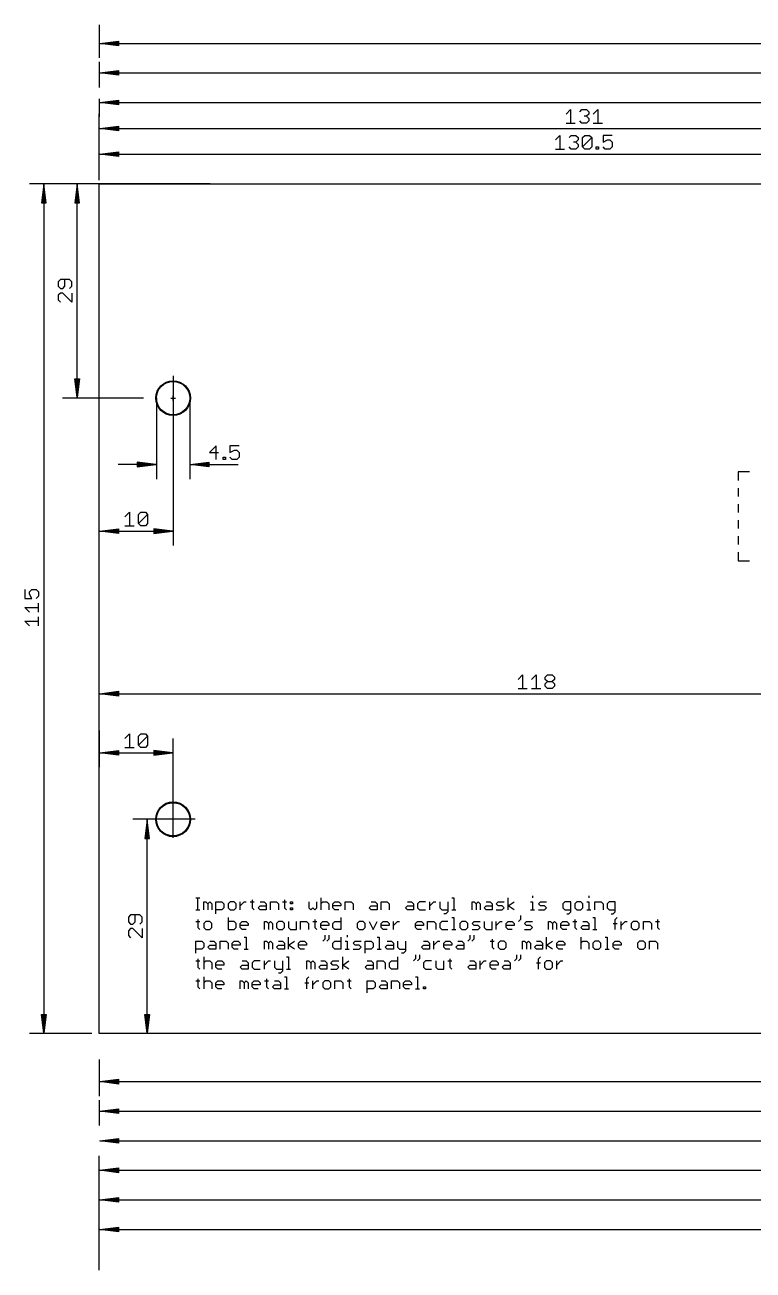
# Model space of a CAD drawing. Extents: x -29 to 390, y -517 to 219.
# Drawn here: x -10.1 to 88.5, y -517 to -348.5 of the extents above; entities that cross this region are included whole.
import ezdxf

# ---------------------------------------------------------------- set-up
doc = ezdxf.new("R2010")
doc.units = 0
for name, color, linetype in [('109', 82, 'CONTINUOUS'), ('20', 4, 'CONTINUOUS'), ('29', 2, 'CONTINUOUS'), ('30', 253, 'CONTINUOUS'), ('47', 2, 'CONTINUOUS')]:
    doc.layers.add(name, color=color, linetype=linetype)

msp = doc.modelspace()

# ---------------------------------------------------------------- linework, layer by layer
at = {"layer": '109'}
for p, q in [((88, -409), (86.5, -409)), ((86.5, -409), (86.5, -410.1667)), ((86.5, -411.1667), (86.5, -412.3333)), ((86.5, -413.3333), (86.5, -414.5)), ((86.5, -415.5), (86.5, -416.6667)), ((86.5, -417.6667), (86.5, -418.8333)), ((86.5, -419.8333), (86.5, -421)), ((86.5, -421), (88, -421))]:
    msp.add_line(p, q, dxfattribs=at)
at = {"layer": '20'}
for p, q in [((0, -485), (0, -370)), ((0, -370), (320, -370)), ((13.0762, -466.6288), (13.6185, -466.6288)), ((13.3474, -468.2558), (13.3474, -466.6288)), ((29.9935, -466.6288), (29.9935, -468.2558)), ((47.7293, -466.6288), (48.0005, -466.6288)), ((48.0005, -466.6288), (48.0005, -468.2558)), ((55.3694, -468.2558), (55.3694, -466.6288)), ((58.642, -466.3576), (58.642, -466.6288)), ((66.2821, -466.3576), (66.2821, -466.6288)), ((13.0762, -468.2558), (13.6185, -468.2558)), ((14.1676, -468.2558), (14.1676, -467.1711)), ((14.1676, -467.1711), (14.4388, -467.1711)), ((14.4388, -467.1711), (14.71, -467.4423)), ((14.71, -467.4423), (14.9811, -467.1711)), ((14.71, -467.4423), (14.71, -468.2558)), ((14.9811, -467.1711), (15.2523, -467.4423)), ((15.2523, -467.4423), (15.2523, -468.2558)), ((15.8048, -468.7981), (15.8048, -467.1711)), ((15.8048, -467.1711), (16.6183, -467.1711)), ((16.6183, -468.2558), (15.8048, -468.2558)), ((16.6183, -467.1711), (16.8895, -467.4423)), ((16.8895, -467.9846), (16.6183, -468.2558)), ((16.8895, -467.4423), (16.8895, -467.9846)), ((17.7131, -467.1711), (17.442, -467.4423)), ((17.442, -467.4423), (17.442, -467.9846)), ((17.442, -467.9846), (17.7131, -468.2558)), ((18.2554, -467.1711), (17.7131, -467.1711)), ((17.7131, -468.2558), (18.2554, -468.2558)), ((18.5266, -467.4423), (18.2554, -467.1711)), ((18.2554, -468.2558), (18.5266, -467.9846)), ((18.5266, -467.9846), (18.5266, -467.4423)), ((19.0791, -468.2558), (19.0791, -467.1711)), ((19.0791, -467.7135), (19.6214, -467.1711)), ((19.6214, -467.1711), (19.8926, -467.1711)), ((20.4434, -467.1711), (20.9857, -467.1711)), ((20.7146, -466.9), (20.7146, -467.9846)), ((20.7146, -467.9846), (20.9857, -468.2558)), ((21.5348, -467.9846), (21.806, -467.7135)), ((21.806, -468.2558), (21.5348, -467.9846)), ((21.806, -467.1711), (22.3483, -467.1711)), ((21.806, -467.7135), (22.6195, -467.7135)), ((22.6195, -468.2558), (21.806, -468.2558)), ((22.3483, -467.1711), (22.6195, -467.4423)), ((22.6195, -467.4423), (22.6195, -468.2558)), ((23.172, -468.2558), (23.172, -467.1711)), ((23.172, -467.1711), (23.9855, -467.1711)), ((23.9855, -467.1711), (24.2567, -467.4423)), ((24.2567, -467.4423), (24.2567, -468.2558)), ((24.8092, -467.1711), (25.3515, -467.1711)), ((25.0803, -466.9), (25.0803, -467.9846)), ((25.0803, -467.9846), (25.3515, -468.2558)), ((25.9006, -467.1711), (26.1718, -467.1711)), ((25.9006, -467.4423), (25.9006, -467.1711)), ((26.1718, -467.4423), (25.9006, -467.4423)), ((25.9006, -467.9846), (26.1718, -467.9846)), ((25.9006, -468.2558), (25.9006, -467.9846)), ((26.1718, -468.2558), (25.9006, -468.2558)), ((26.1718, -467.1711), (26.1718, -467.4423)), ((26.1718, -467.9846), (26.1718, -468.2558)), ((28.3563, -467.1711), (28.3563, -467.9846)), ((28.3563, -467.9846), (28.6275, -468.2558)), ((28.6275, -468.2558), (28.8987, -467.9846)), ((28.8987, -467.9846), (29.1698, -468.2558)), ((29.1698, -468.2558), (29.441, -467.9846)), ((29.441, -467.9846), (29.441, -467.1711)), ((29.9935, -467.4423), (30.2646, -467.1711)), ((30.2646, -467.1711), (30.807, -467.1711)), ((30.807, -467.1711), (31.0781, -467.4423)), ((31.0781, -467.4423), (31.0781, -468.2558)), ((31.6306, -467.4423), (31.9018, -467.1711)), ((31.6306, -467.9846), (31.6306, -467.4423)), ((32.7153, -467.7135), (31.6306, -467.7135)), ((31.9018, -468.2558), (31.6306, -467.9846)), ((31.9018, -467.1711), (32.4441, -467.1711)), ((32.4441, -468.2558), (31.9018, -468.2558)), ((32.4441, -467.1711), (32.7153, -467.4423)), ((32.7153, -467.4423), (32.7153, -467.7135)), ((33.2678, -468.2558), (33.2678, -467.1711)), ((33.2678, -467.1711), (34.0813, -467.1711)), ((34.0813, -467.1711), (34.3525, -467.4423)), ((34.3525, -467.4423), (34.3525, -468.2558)), ((36.5421, -467.9846), (36.8133, -467.7135)), ((36.8133, -468.2558), (36.5421, -467.9846)), ((36.8133, -467.1711), (37.3556, -467.1711)), ((36.8133, -467.7135), (37.6268, -467.7135)), ((37.6268, -468.2558), (36.8133, -468.2558)), ((37.3556, -467.1711), (37.6268, -467.4423)), ((37.6268, -467.4423), (37.6268, -468.2558)), ((38.1793, -468.2558), (38.1793, -467.1711)), ((38.1793, -467.1711), (38.9928, -467.1711)), ((38.9928, -467.1711), (39.2639, -467.4423)), ((39.2639, -467.4423), (39.2639, -468.2558)), ((41.4536, -467.9846), (41.7247, -467.7135)), ((41.7247, -468.2558), (41.4536, -467.9846)), ((41.7247, -467.1711), (42.2671, -467.1711)), ((41.7247, -467.7135), (42.5382, -467.7135)), ((42.5382, -468.2558), (41.7247, -468.2558)), ((42.2671, -467.1711), (42.5382, -467.4423)), ((42.5382, -467.4423), (42.5382, -468.2558)), ((43.3619, -467.1711), (43.0907, -467.4423)), ((43.0907, -467.4423), (43.0907, -467.9846)), ((43.0907, -467.9846), (43.3619, -468.2558)), ((44.1754, -467.1711), (43.3619, -467.1711)), ((43.3619, -468.2558), (44.1754, -468.2558)), ((44.7279, -468.2558), (44.7279, -467.1711)), ((44.7279, -467.7135), (45.2702, -467.1711)), ((45.2702, -467.1711), (45.5414, -467.1711)), ((46.0922, -467.1711), (46.0922, -467.9846)), ((46.0922, -467.9846), (46.3633, -468.2558)), ((46.3633, -468.2558), (47.1768, -468.2558)), ((47.1768, -467.1711), (47.1768, -468.527)), ((47.7293, -468.2558), (48.2717, -468.2558)), ((50.4579, -468.2558), (50.4579, -467.1711)), ((50.4579, -467.1711), (50.7291, -467.1711)), ((50.7291, -467.1711), (51.0003, -467.4423)), ((51.0003, -467.4423), (51.2714, -467.1711)), ((51.0003, -467.4423), (51.0003, -468.2558)), ((51.2714, -467.1711), (51.5426, -467.4423)), ((51.5426, -467.4423), (51.5426, -468.2558)), ((52.0951, -467.9846), (52.3663, -467.7135)), ((52.3663, -468.2558), (52.0951, -467.9846)), ((52.3663, -467.1711), (52.9086, -467.1711)), ((52.3663, -467.7135), (53.1798, -467.7135)), ((53.1798, -468.2558), (52.3663, -468.2558)), ((52.9086, -467.1711), (53.1798, -467.4423)), ((53.1798, -467.4423), (53.1798, -468.2558)), ((53.7322, -467.4423), (54.0034, -467.1711)), ((54.0034, -467.7135), (53.7322, -467.4423)), ((53.7322, -468.2558), (54.5457, -468.2558)), ((54.0034, -467.1711), (54.8169, -467.1711)), ((54.5457, -467.7135), (54.0034, -467.7135)), ((54.8169, -467.9846), (54.5457, -467.7135)), ((54.5457, -468.2558), (54.8169, -467.9846)), ((55.3694, -467.7135), (56.1829, -467.1711)), ((56.1829, -468.2558), (55.3694, -467.7135)), ((58.3709, -467.1711), (58.642, -467.1711)), ((58.3709, -468.2558), (58.9132, -468.2558)), ((58.642, -467.1711), (58.642, -468.2558)), ((59.4623, -467.4423), (59.7335, -467.1711)), ((59.7335, -467.7135), (59.4623, -467.4423)), ((59.4623, -468.2558), (60.2758, -468.2558)), ((59.7335, -467.1711), (60.547, -467.1711)), ((60.2758, -467.7135), (59.7335, -467.7135)), ((60.547, -467.9846), (60.2758, -467.7135)), ((60.2758, -468.2558), (60.547, -467.9846)), ((63.0078, -467.1711), (62.7366, -467.4423)), ((62.7366, -467.4423), (62.7366, -467.9846)), ((62.7366, -467.9846), (63.0078, -468.2558)), ((63.8213, -467.1711), (63.0078, -467.1711)), ((63.0078, -468.2558), (63.8213, -468.2558)), ((63.8213, -468.527), (63.8213, -467.1711)), ((64.6449, -467.1711), (64.3738, -467.4423)), ((64.3738, -467.4423), (64.3738, -467.9846)), ((64.3738, -467.9846), (64.6449, -468.2558)), ((65.1873, -467.1711), (64.6449, -467.1711)), ((64.6449, -468.2558), (65.1873, -468.2558)), ((65.4584, -467.4423), (65.1873, -467.1711)), ((65.1873, -468.2558), (65.4584, -467.9846)), ((65.4584, -467.9846), (65.4584, -467.4423)), ((66.0109, -467.1711), (66.2821, -467.1711)), ((66.0109, -468.2558), (66.5532, -468.2558)), ((66.2821, -467.1711), (66.2821, -468.2558)), ((67.1024, -468.2558), (67.1024, -467.1711)), ((67.1024, -467.1711), (67.9159, -467.1711)), ((67.9159, -467.1711), (68.187, -467.4423)), ((68.187, -467.4423), (68.187, -468.2558)), ((69.0107, -467.1711), (68.7395, -467.4423)), ((68.7395, -467.4423), (68.7395, -467.9846)), ((68.7395, -467.9846), (69.0107, -468.2558)), ((69.8242, -467.1711), (69.0107, -467.1711)), ((69.0107, -468.2558), (69.8242, -468.2558)), ((69.8242, -468.527), (69.8242, -467.1711)), ((13.0762, -469.8381), (13.6185, -469.8381)), ((13.3474, -469.567), (13.3474, -470.6516)), ((14.4388, -469.8381), (14.1676, -470.1093)), ((14.1676, -470.1093), (14.1676, -470.6516)), ((14.9811, -469.8381), (14.4388, -469.8381)), ((15.2523, -470.1093), (14.9811, -469.8381)), ((15.2523, -470.6516), (15.2523, -470.1093)), ((17.442, -469.2958), (17.442, -470.9228)), ((18.2554, -469.8381), (17.442, -469.8381)), ((18.5266, -470.1093), (18.2554, -469.8381)), ((18.5266, -470.6516), (18.5266, -470.1093)), ((19.0791, -470.1093), (19.3503, -469.8381)), ((19.0791, -470.6516), (19.0791, -470.1093)), ((19.3503, -469.8381), (19.8926, -469.8381)), ((19.8926, -469.8381), (20.1638, -470.1093)), ((20.1638, -470.1093), (20.1638, -470.3805)), ((22.3534, -470.9228), (22.3534, -469.8381)), ((22.3534, -469.8381), (22.6246, -469.8381)), ((22.6246, -469.8381), (22.8957, -470.1093)), ((22.8957, -470.1093), (23.1669, -469.8381)), ((22.8957, -470.1093), (22.8957, -470.9228)), ((23.1669, -469.8381), (23.4381, -470.1093)), ((23.4381, -470.1093), (23.4381, -470.9228)), ((24.2617, -469.8381), (23.9906, -470.1093)), ((23.9906, -470.1093), (23.9906, -470.6516)), ((24.8041, -469.8381), (24.2617, -469.8381)), ((25.0752, -470.1093), (24.8041, -469.8381)), ((25.0752, -470.6516), (25.0752, -470.1093)), ((25.6277, -469.8381), (25.6277, -470.6516)), ((26.7124, -470.9228), (26.7124, -469.8381)), ((27.2649, -470.9228), (27.2649, -469.8381)), ((27.2649, -469.8381), (28.0784, -469.8381)), ((28.0784, -469.8381), (28.3495, -470.1093)), ((28.3495, -470.1093), (28.3495, -470.9228)), ((28.902, -469.8381), (29.4444, -469.8381)), ((29.1732, -469.567), (29.1732, -470.6516)), ((29.9935, -470.1093), (30.2646, -469.8381)), ((29.9935, -470.6516), (29.9935, -470.1093)), ((30.2646, -469.8381), (30.807, -469.8381)), ((30.807, -469.8381), (31.0781, -470.1093)), ((31.0781, -470.1093), (31.0781, -470.3805)), ((31.6306, -470.1093), (31.9018, -469.8381)), ((31.6306, -470.6516), (31.6306, -470.1093)), ((31.9018, -469.8381), (32.7153, -469.8381)), ((32.7153, -469.2958), (32.7153, -470.9228)), ((35.1761, -469.8381), (34.9049, -470.1093)), ((34.9049, -470.1093), (34.9049, -470.6516)), ((35.7184, -469.8381), (35.1761, -469.8381)), ((35.9896, -470.1093), (35.7184, -469.8381)), ((35.9896, -470.6516), (35.9896, -470.1093)), ((36.5421, -469.8381), (37.0844, -470.9228)), ((37.0844, -470.9228), (37.6268, -469.8381)), ((38.1793, -470.1093), (38.4504, -469.8381)), ((38.1793, -470.6516), (38.1793, -470.1093)), ((38.4504, -469.8381), (38.9928, -469.8381)), ((38.9928, -469.8381), (39.2639, -470.1093)), ((39.2639, -470.1093), (39.2639, -470.3805)), ((39.8164, -470.9228), (39.8164, -469.8381)), ((39.8164, -470.3805), (40.3587, -469.8381)), ((40.3587, -469.8381), (40.6299, -469.8381)), ((42.8179, -470.1093), (43.089, -469.8381)), ((42.8179, -470.6516), (42.8179, -470.1093)), ((43.089, -469.8381), (43.6314, -469.8381)), ((43.6314, -469.8381), (43.9025, -470.1093)), ((43.9025, -470.1093), (43.9025, -470.3805)), ((44.455, -470.9228), (44.455, -469.8381)), ((44.455, -469.8381), (45.2685, -469.8381)), ((45.2685, -469.8381), (45.5397, -470.1093)), ((45.5397, -470.1093), (45.5397, -470.9228)), ((46.3633, -469.8381), (46.0922, -470.1093)), ((46.0922, -470.1093), (46.0922, -470.6516)), ((47.1768, -469.8381), (46.3633, -469.8381)), ((46.9057, -468.7981), (46.6345, -468.7981)), ((47.1768, -468.527), (46.9057, -468.7981)), ((47.7293, -469.2958), (48.0005, -469.2958)), ((48.0005, -469.2958), (48.0005, -470.9228)), ((49.0919, -469.8381), (48.8208, -470.1093)), ((48.8208, -470.1093), (48.8208, -470.6516)), ((49.6343, -469.8381), (49.0919, -469.8381)), ((49.9054, -470.1093), (49.6343, -469.8381)), ((49.9054, -470.6516), (49.9054, -470.1093)), ((50.4579, -470.1093), (50.7291, -469.8381)), ((50.7291, -470.3805), (50.4579, -470.1093)), ((50.7291, -469.8381), (51.5426, -469.8381)), ((52.0951, -469.8381), (52.0951, -470.6516)), ((53.1798, -470.9228), (53.1798, -469.8381)), ((53.7322, -470.9228), (53.7322, -469.8381)), ((53.7322, -470.3805), (54.2746, -469.8381)), ((54.2746, -469.8381), (54.5457, -469.8381)), ((55.0965, -470.1093), (55.3677, -469.8381)), ((55.0965, -470.6516), (55.0965, -470.1093)), ((55.3677, -469.8381), (55.91, -469.8381)), ((55.91, -469.8381), (56.1812, -470.1093)), ((56.1812, -470.1093), (56.1812, -470.3805)), ((57.0049, -469.567), (56.7337, -469.8381)), ((57.0049, -469.0246), (57.0049, -469.567)), ((57.5523, -470.1093), (57.8234, -469.8381)), ((57.8234, -470.3805), (57.5523, -470.1093)), ((57.8234, -469.8381), (58.6369, -469.8381)), ((60.8266, -470.9228), (60.8266, -469.8381)), ((60.8266, -469.8381), (61.0978, -469.8381)), ((61.0978, -469.8381), (61.3689, -470.1093)), ((61.3689, -470.1093), (61.6401, -469.8381)), ((61.3689, -470.1093), (61.3689, -470.9228)), ((61.6401, -469.8381), (61.9113, -470.1093)), ((61.9113, -470.1093), (61.9113, -470.9228)), ((62.4637, -470.1093), (62.7349, -469.8381)), ((62.4637, -470.6516), (62.4637, -470.1093)), ((62.7349, -469.8381), (63.2772, -469.8381)), ((63.2772, -469.8381), (63.5484, -470.1093)), ((63.2789, -468.7981), (63.5501, -468.7981)), ((63.5484, -470.1093), (63.5484, -470.3805)), ((63.5501, -468.7981), (63.8213, -468.527)), ((64.1009, -469.8381), (64.6432, -469.8381)), ((64.3721, -469.567), (64.3721, -470.6516)), ((65.4635, -469.8381), (66.0058, -469.8381)), ((66.0058, -469.8381), (66.277, -470.1093)), ((66.277, -470.1093), (66.277, -470.9228)), ((66.8295, -469.2958), (67.1007, -469.2958)), ((67.1007, -469.2958), (67.1007, -470.9228)), ((69.2818, -468.7981), (69.553, -468.7981)), ((69.553, -468.7981), (69.8242, -468.527)), ((69.5581, -470.1093), (70.1004, -470.1093)), ((69.8293, -469.567), (70.1004, -469.2958)), ((69.8293, -470.9228), (69.8293, -469.567)), ((70.6495, -470.9228), (70.6495, -469.8381)), ((70.6495, -470.3805), (71.1919, -469.8381)), ((71.1919, -469.8381), (71.463, -469.8381)), ((72.285, -469.8381), (72.0138, -470.1093)), ((72.0138, -470.1093), (72.0138, -470.6516)), ((72.8273, -469.8381), (72.285, -469.8381)), ((73.0985, -470.1093), (72.8273, -469.8381)), ((73.0985, -470.6516), (73.0985, -470.1093)), ((73.651, -470.9228), (73.651, -469.8381)), ((73.651, -469.8381), (74.4645, -469.8381)), ((74.4645, -469.8381), (74.7356, -470.1093)), ((74.7356, -470.1093), (74.7356, -470.9228)), ((75.2881, -469.8381), (75.8305, -469.8381)), ((75.5593, -469.567), (75.5593, -470.6516)), ((13.3474, -470.6516), (13.6185, -470.9228)), ((14.1676, -470.6516), (14.4388, -470.9228)), ((14.4388, -470.9228), (14.9811, -470.9228)), ((14.9811, -470.9228), (15.2523, -470.6516)), ((17.442, -470.9228), (18.2554, -470.9228)), ((18.2554, -470.9228), (18.5266, -470.6516)), ((20.1638, -470.3805), (19.0791, -470.3805)), ((19.3503, -470.9228), (19.0791, -470.6516)), ((19.8926, -470.9228), (19.3503, -470.9228)), ((23.9906, -470.6516), (24.2617, -470.9228)), ((24.2617, -470.9228), (24.8041, -470.9228)), ((24.8041, -470.9228), (25.0752, -470.6516)), ((25.6277, -470.6516), (25.8989, -470.9228)), ((25.8989, -470.9228), (26.7124, -470.9228)), ((29.1732, -470.6516), (29.4444, -470.9228)), ((31.0781, -470.3805), (29.9935, -470.3805)), ((30.2646, -470.9228), (29.9935, -470.6516)), ((30.807, -470.9228), (30.2646, -470.9228)), ((30.5375, -471.6916), (30.5375, -472.234)), ((31.0798, -471.6916), (31.0798, -472.234)), ((31.9018, -470.9228), (31.6306, -470.6516)), ((32.7153, -470.9228), (31.9018, -470.9228)), ((33.539, -471.6916), (33.539, -471.9628)), ((34.9049, -470.6516), (35.1761, -470.9228)), ((35.1761, -470.9228), (35.7184, -470.9228)), ((35.7184, -470.9228), (35.9896, -470.6516)), ((39.2639, -470.3805), (38.1793, -470.3805)), ((38.4504, -470.9228), (38.1793, -470.6516)), ((38.9928, -470.9228), (38.4504, -470.9228)), ((43.9025, -470.3805), (42.8179, -470.3805)), ((43.089, -470.9228), (42.8179, -470.6516)), ((43.6314, -470.9228), (43.089, -470.9228)), ((46.0922, -470.6516), (46.3633, -470.9228)), ((46.3633, -470.9228), (47.1768, -470.9228)), ((47.7293, -470.9228), (48.2717, -470.9228)), ((48.8208, -470.6516), (49.0919, -470.9228)), ((49.0919, -470.9228), (49.6343, -470.9228)), ((49.6343, -470.9228), (49.9054, -470.6516)), ((50.1834, -471.6916), (50.1834, -472.234)), ((50.4579, -470.9228), (51.2714, -470.9228)), ((50.7257, -471.6916), (50.7257, -472.234)), ((51.2714, -470.3805), (50.7291, -470.3805)), ((51.5426, -470.6516), (51.2714, -470.3805)), ((51.2714, -470.9228), (51.5426, -470.6516)), ((52.0951, -470.6516), (52.3663, -470.9228)), ((52.3663, -470.9228), (53.1798, -470.9228)), ((56.1812, -470.3805), (55.0965, -470.3805)), ((55.3677, -470.9228), (55.0965, -470.6516)), ((55.91, -470.9228), (55.3677, -470.9228)), ((57.5523, -470.9228), (58.3658, -470.9228)), ((58.3658, -470.3805), (57.8234, -470.3805)), ((58.6369, -470.6516), (58.3658, -470.3805)), ((58.3658, -470.9228), (58.6369, -470.6516)), ((63.5484, -470.3805), (62.4637, -470.3805)), ((62.7349, -470.9228), (62.4637, -470.6516)), ((63.2772, -470.9228), (62.7349, -470.9228)), ((64.3721, -470.6516), (64.6432, -470.9228)), ((65.1923, -470.6516), (65.4635, -470.3805)), ((65.4635, -470.9228), (65.1923, -470.6516)), ((65.4635, -470.3805), (66.277, -470.3805)), ((66.277, -470.9228), (65.4635, -470.9228)), ((66.8295, -470.9228), (67.3718, -470.9228)), ((72.0138, -470.6516), (72.285, -470.9228)), ((72.285, -470.9228), (72.8273, -470.9228)), ((72.8273, -470.9228), (73.0985, -470.6516)), ((75.5593, -470.6516), (75.8305, -470.9228)), ((13.0762, -474.1321), (13.0762, -472.5051)), ((13.0762, -472.5051), (13.8897, -472.5051)), ((13.8897, -472.5051), (14.1609, -472.7763)), ((14.1609, -473.3186), (13.8897, -473.5898)), ((14.1609, -472.7763), (14.1609, -473.3186)), ((14.7134, -473.3186), (14.9845, -473.0475)), ((14.9845, -473.5898), (14.7134, -473.3186)), ((14.9845, -472.5051), (15.5269, -472.5051)), ((14.9845, -473.0475), (15.798, -473.0475)), ((15.5269, -472.5051), (15.798, -472.7763)), ((15.798, -472.7763), (15.798, -473.5898)), ((16.3505, -473.5898), (16.3505, -472.5051)), ((16.3505, -472.5051), (17.164, -472.5051)), ((17.164, -472.5051), (17.4352, -472.7763)), ((17.4352, -472.7763), (17.4352, -473.5898)), ((17.9877, -472.7763), (18.2588, -472.5051)), ((17.9877, -473.3186), (17.9877, -472.7763)), ((19.0723, -473.0475), (17.9877, -473.0475)), ((18.2588, -473.5898), (17.9877, -473.3186)), ((18.2588, -472.5051), (18.8012, -472.5051)), ((18.8012, -472.5051), (19.0723, -472.7763)), ((19.0723, -472.7763), (19.0723, -473.0475)), ((19.6248, -471.9628), (19.896, -471.9628)), ((19.896, -471.9628), (19.896, -473.5898)), ((22.3534, -473.5898), (22.3534, -472.5051)), ((22.3534, -472.5051), (22.6246, -472.5051)), ((22.6246, -472.5051), (22.8957, -472.7763)), ((22.8957, -472.7763), (23.1669, -472.5051)), ((22.8957, -472.7763), (22.8957, -473.5898)), ((23.1669, -472.5051), (23.4381, -472.7763)), ((23.4381, -472.7763), (23.4381, -473.5898)), ((23.9906, -473.3186), (24.2617, -473.0475)), ((24.2617, -473.5898), (23.9906, -473.3186)), ((24.2617, -472.5051), (24.8041, -472.5051)), ((24.2617, -473.0475), (25.0752, -473.0475)), ((24.8041, -472.5051), (25.0752, -472.7763)), ((25.0752, -472.7763), (25.0752, -473.5898)), ((25.6277, -473.5898), (25.6277, -471.9628)), ((25.6277, -473.0475), (26.4412, -472.5051)), ((26.4412, -473.5898), (25.6277, -473.0475)), ((26.992, -472.7763), (27.2632, -472.5051)), ((26.992, -473.3186), (26.992, -472.7763)), ((28.0767, -473.0475), (26.992, -473.0475)), ((27.2632, -473.5898), (26.992, -473.3186)), ((27.2632, -472.5051), (27.8055, -472.5051)), ((27.8055, -472.5051), (28.0767, -472.7763)), ((28.0767, -472.7763), (28.0767, -473.0475)), ((30.5375, -472.234), (30.2663, -472.5051)), ((31.0798, -472.234), (30.8087, -472.5051)), ((31.6306, -472.7763), (31.9018, -472.5051)), ((31.6306, -473.3186), (31.6306, -472.7763)), ((31.9018, -473.5898), (31.6306, -473.3186)), ((31.9018, -472.5051), (32.7153, -472.5051)), ((32.7153, -471.9628), (32.7153, -473.5898)), ((33.2678, -472.5051), (33.539, -472.5051)), ((33.539, -472.5051), (33.539, -473.5898)), ((34.3592, -472.7763), (34.6304, -472.5051)), ((34.6304, -473.0475), (34.3592, -472.7763)), ((34.6304, -472.5051), (35.4439, -472.5051)), ((35.1727, -473.0475), (34.6304, -473.0475)), ((35.4439, -473.3186), (35.1727, -473.0475)), ((35.1727, -473.5898), (35.4439, -473.3186)), ((35.9964, -474.1321), (35.9964, -472.5051)), ((35.9964, -472.5051), (36.8099, -472.5051)), ((36.8099, -472.5051), (37.081, -472.7763)), ((37.081, -473.3186), (36.8099, -473.5898)), ((37.081, -472.7763), (37.081, -473.3186)), ((37.6335, -471.9628), (37.9047, -471.9628)), ((37.9047, -471.9628), (37.9047, -473.5898)), ((38.725, -473.3186), (38.9961, -473.0475)), ((38.9961, -473.5898), (38.725, -473.3186)), ((38.9961, -472.5051), (39.5385, -472.5051)), ((38.9961, -473.0475), (39.8096, -473.0475)), ((39.5385, -472.5051), (39.8096, -472.7763)), ((39.8096, -472.7763), (39.8096, -473.5898)), ((40.3621, -472.5051), (40.3621, -473.3186)), ((40.3621, -473.3186), (40.6333, -473.5898)), ((41.4468, -472.5051), (41.4468, -473.861)), ((43.6365, -473.3186), (43.9076, -473.0475)), ((43.9076, -473.5898), (43.6365, -473.3186)), ((43.9076, -472.5051), (44.4499, -472.5051)), ((43.9076, -473.0475), (44.7211, -473.0475)), ((44.4499, -472.5051), (44.7211, -472.7763)), ((44.7211, -472.7763), (44.7211, -473.5898)), ((45.2736, -473.5898), (45.2736, -472.5051)), ((45.2736, -473.0475), (45.8159, -472.5051)), ((45.8159, -472.5051), (46.0871, -472.5051)), ((46.6379, -472.7763), (46.9091, -472.5051)), ((46.6379, -473.3186), (46.6379, -472.7763)), ((47.7226, -473.0475), (46.6379, -473.0475)), ((46.9091, -473.5898), (46.6379, -473.3186)), ((46.9091, -472.5051), (47.4514, -472.5051)), ((47.4514, -472.5051), (47.7226, -472.7763)), ((47.7226, -472.7763), (47.7226, -473.0475)), ((48.2751, -473.3186), (48.5462, -473.0475)), ((48.5462, -473.5898), (48.2751, -473.3186)), ((48.5462, -472.5051), (49.0886, -472.5051)), ((48.5462, -473.0475), (49.3597, -473.0475)), ((49.0886, -472.5051), (49.3597, -472.7763)), ((49.3597, -472.7763), (49.3597, -473.5898)), ((50.1834, -472.234), (49.9122, -472.5051)), ((50.7257, -472.234), (50.4545, -472.5051)), ((52.9137, -472.5051), (53.456, -472.5051)), ((53.1848, -472.234), (53.1848, -473.3186)), ((53.1848, -473.3186), (53.456, -473.5898)), ((54.2763, -472.5051), (54.0051, -472.7763)), ((54.0051, -472.7763), (54.0051, -473.3186)), ((54.0051, -473.3186), (54.2763, -473.5898)), ((54.8186, -472.5051), (54.2763, -472.5051)), ((55.0898, -472.7763), (54.8186, -472.5051)), ((54.8186, -473.5898), (55.0898, -473.3186)), ((55.0898, -473.3186), (55.0898, -472.7763)), ((57.2794, -473.5898), (57.2794, -472.5051)), ((57.2794, -472.5051), (57.5506, -472.5051)), ((57.5506, -472.5051), (57.8217, -472.7763)), ((57.8217, -472.7763), (58.0929, -472.5051)), ((57.8217, -472.7763), (57.8217, -473.5898)), ((58.0929, -472.5051), (58.3641, -472.7763)), ((58.3641, -472.7763), (58.3641, -473.5898)), ((58.9166, -473.3186), (59.1877, -473.0475)), ((59.1877, -473.5898), (58.9166, -473.3186)), ((59.1877, -472.5051), (59.7301, -472.5051)), ((59.1877, -473.0475), (60.0012, -473.0475)), ((59.7301, -472.5051), (60.0012, -472.7763)), ((60.0012, -472.7763), (60.0012, -473.5898)), ((60.5537, -473.5898), (60.5537, -471.9628)), ((60.5537, -473.0475), (61.3672, -472.5051)), ((61.3672, -473.5898), (60.5537, -473.0475)), ((61.918, -472.7763), (62.1892, -472.5051)), ((61.918, -473.3186), (61.918, -472.7763)), ((63.0027, -473.0475), (61.918, -473.0475)), ((62.1892, -473.5898), (61.918, -473.3186)), ((62.1892, -472.5051), (62.7315, -472.5051)), ((62.7315, -472.5051), (63.0027, -472.7763)), ((63.0027, -472.7763), (63.0027, -473.0475)), ((65.1923, -471.9628), (65.1923, -473.5898)), ((65.1923, -472.7763), (65.4635, -472.5051)), ((65.4635, -472.5051), (66.0058, -472.5051)), ((66.0058, -472.5051), (66.277, -472.7763)), ((66.277, -472.7763), (66.277, -473.5898)), ((67.1007, -472.5051), (66.8295, -472.7763)), ((66.8295, -472.7763), (66.8295, -473.3186)), ((66.8295, -473.3186), (67.1007, -473.5898)), ((67.643, -472.5051), (67.1007, -472.5051)), ((67.9142, -472.7763), (67.643, -472.5051)), ((67.643, -473.5898), (67.9142, -473.3186)), ((67.9142, -473.3186), (67.9142, -472.7763)), ((68.4667, -471.9628), (68.7378, -471.9628)), ((68.7378, -471.9628), (68.7378, -473.5898)), ((69.5581, -472.7763), (69.8293, -472.5051)), ((69.5581, -473.3186), (69.5581, -472.7763)), ((70.6428, -473.0475), (69.5581, -473.0475)), ((69.8293, -473.5898), (69.5581, -473.3186)), ((69.8293, -472.5051), (70.3716, -472.5051)), ((70.3716, -472.5051), (70.6428, -472.7763)), ((70.6428, -472.7763), (70.6428, -473.0475)), ((73.1036, -472.5051), (72.8324, -472.7763)), ((72.8324, -472.7763), (72.8324, -473.3186)), ((72.8324, -473.3186), (73.1036, -473.5898)), ((73.6459, -472.5051), (73.1036, -472.5051)), ((73.9171, -472.7763), (73.6459, -472.5051)), ((73.6459, -473.5898), (73.9171, -473.3186)), ((73.9171, -473.3186), (73.9171, -472.7763)), ((74.4696, -473.5898), (74.4696, -472.5051)), ((74.4696, -472.5051), (75.2831, -472.5051)), ((75.2831, -472.5051), (75.5542, -472.7763)), ((75.5542, -472.7763), (75.5542, -473.5898)), ((13.8897, -473.5898), (13.0762, -473.5898)), ((13.3474, -474.901), (13.3474, -475.9856)), ((14.1676, -474.6298), (14.1676, -476.2568)), ((15.798, -473.5898), (14.9845, -473.5898)), ((18.8012, -473.5898), (18.2588, -473.5898)), ((19.6248, -473.5898), (20.1672, -473.5898)), ((25.0752, -473.5898), (24.2617, -473.5898)), ((25.3549, -474.6298), (25.626, -474.6298)), ((25.626, -474.6298), (25.626, -476.2568)), ((27.8055, -473.5898), (27.2632, -473.5898)), ((32.7153, -473.5898), (31.9018, -473.5898)), ((32.9949, -476.2568), (32.9949, -474.6298)), ((33.2678, -473.5898), (33.8101, -473.5898)), ((34.3592, -473.5898), (35.1727, -473.5898)), ((36.8099, -473.5898), (35.9964, -473.5898)), ((37.6335, -473.5898), (38.1759, -473.5898)), ((39.8096, -473.5898), (38.9961, -473.5898)), ((40.3554, -474.6298), (40.3554, -476.2568)), ((40.6333, -473.5898), (41.4468, -473.5898)), ((41.1756, -474.1321), (40.9045, -474.1321)), ((41.4468, -473.861), (41.1756, -474.1321)), ((42.8162, -474.901), (42.545, -475.1721)), ((42.8162, -474.3586), (42.8162, -474.901)), ((43.3585, -474.901), (43.0873, -475.1721)), ((43.3585, -474.3586), (43.3585, -474.901)), ((44.7211, -473.5898), (43.9076, -473.5898)), ((47.4514, -473.5898), (46.9091, -473.5898)), ((47.4548, -474.901), (47.4548, -475.9856)), ((49.3597, -473.5898), (48.5462, -473.5898)), ((54.2763, -473.5898), (54.8186, -473.5898)), ((56.4591, -474.901), (56.188, -475.1721)), ((56.4591, -474.3586), (56.4591, -474.901)), ((57.0015, -474.901), (56.7303, -475.1721)), ((57.0015, -474.3586), (57.0015, -474.901)), ((60.0012, -473.5898), (59.1877, -473.5898)), ((59.4606, -474.901), (59.7318, -474.6298)), ((59.4606, -476.2568), (59.4606, -474.901)), ((62.7315, -473.5898), (62.1892, -473.5898)), ((67.1007, -473.5898), (67.643, -473.5898)), ((68.4667, -473.5898), (69.009, -473.5898)), ((70.3716, -473.5898), (69.8293, -473.5898)), ((73.1036, -473.5898), (73.6459, -473.5898)), ((13.0762, -475.1721), (13.6185, -475.1721)), ((13.3474, -475.9856), (13.6185, -476.2568)), ((14.1676, -475.4433), (14.4388, -475.1721)), ((14.4388, -475.1721), (14.9811, -475.1721)), ((14.9811, -475.1721), (15.2523, -475.4433)), ((15.2523, -475.4433), (15.2523, -476.2568)), ((15.8048, -475.4433), (16.076, -475.1721)), ((15.8048, -475.9856), (15.8048, -475.4433)), ((16.8895, -475.7145), (15.8048, -475.7145)), ((16.076, -476.2568), (15.8048, -475.9856)), ((16.076, -475.1721), (16.6183, -475.1721)), ((16.6183, -476.2568), (16.076, -476.2568)), ((16.6183, -475.1721), (16.8895, -475.4433)), ((16.8895, -475.4433), (16.8895, -475.7145)), ((19.0791, -475.9856), (19.3503, -475.7145)), ((19.3503, -476.2568), (19.0791, -475.9856)), ((19.3503, -475.1721), (19.8926, -475.1721)), ((19.3503, -475.7145), (20.1638, -475.7145)), ((20.1638, -476.2568), (19.3503, -476.2568)), ((19.8926, -475.1721), (20.1638, -475.4433)), ((20.1638, -475.4433), (20.1638, -476.2568)), ((20.9874, -475.1721), (20.7163, -475.4433)), ((20.7163, -475.4433), (20.7163, -475.9856)), ((20.7163, -475.9856), (20.9874, -476.2568)), ((21.8009, -475.1721), (20.9874, -475.1721)), ((20.9874, -476.2568), (21.8009, -476.2568)), ((22.3534, -476.2568), (22.3534, -475.1721)), ((22.3534, -475.7145), (22.8957, -475.1721)), ((22.8957, -475.1721), (23.1669, -475.1721)), ((23.7177, -475.1721), (23.7177, -475.9856)), ((23.7177, -475.9856), (23.9889, -476.2568)), ((23.9889, -476.2568), (24.8024, -476.2568)), ((24.5312, -476.7991), (24.26, -476.7991)), ((24.8024, -476.528), (24.5312, -476.7991)), ((24.8024, -475.1721), (24.8024, -476.528)), ((25.3549, -476.2568), (25.8972, -476.2568)), ((28.0835, -476.2568), (28.0835, -475.1721)), ((28.0835, -475.1721), (28.3546, -475.1721)), ((28.3546, -475.1721), (28.6258, -475.4433)), ((28.6258, -475.4433), (28.897, -475.1721)), ((28.6258, -475.4433), (28.6258, -476.2568)), ((28.897, -475.1721), (29.1681, -475.4433)), ((29.1681, -475.4433), (29.1681, -476.2568)), ((29.7206, -475.9856), (29.9918, -475.7145)), ((29.9918, -476.2568), (29.7206, -475.9856)), ((29.9918, -475.1721), (30.5341, -475.1721)), ((29.9918, -475.7145), (30.8053, -475.7145)), ((30.8053, -476.2568), (29.9918, -476.2568)), ((30.5341, -475.1721), (30.8053, -475.4433)), ((30.8053, -475.4433), (30.8053, -476.2568)), ((31.3578, -475.4433), (31.6289, -475.1721)), ((31.6289, -475.7145), (31.3578, -475.4433)), ((31.3578, -476.2568), (32.1713, -476.2568)), ((31.6289, -475.1721), (32.4424, -475.1721)), ((32.1713, -475.7145), (31.6289, -475.7145)), ((32.4424, -475.9856), (32.1713, -475.7145)), ((32.1713, -476.2568), (32.4424, -475.9856)), ((32.9949, -475.7145), (33.8084, -475.1721)), ((33.8084, -476.2568), (32.9949, -475.7145)), ((35.9964, -475.9856), (36.2675, -475.7145)), ((36.2675, -476.2568), (35.9964, -475.9856)), ((36.2675, -475.1721), (36.8099, -475.1721)), ((36.2675, -475.7145), (37.081, -475.7145)), ((37.081, -476.2568), (36.2675, -476.2568)), ((36.8099, -475.1721), (37.081, -475.4433)), ((37.081, -475.4433), (37.081, -476.2568)), ((37.6335, -476.2568), (37.6335, -475.1721)), ((37.6335, -475.1721), (38.447, -475.1721)), ((38.447, -475.1721), (38.7182, -475.4433)), ((38.7182, -475.4433), (38.7182, -476.2568)), ((39.2707, -475.4433), (39.5419, -475.1721)), ((39.2707, -475.9856), (39.2707, -475.4433)), ((39.5419, -476.2568), (39.2707, -475.9856)), ((39.5419, -475.1721), (40.3554, -475.1721)), ((40.3554, -476.2568), (39.5419, -476.2568)), ((44.1805, -475.1721), (43.9093, -475.4433)), ((43.9093, -475.4433), (43.9093, -475.9856)), ((43.9093, -475.9856), (44.1805, -476.2568)), ((44.994, -475.1721), (44.1805, -475.1721)), ((44.1805, -476.2568), (44.994, -476.2568)), ((45.5465, -475.1721), (45.5465, -475.9856)), ((45.5465, -475.9856), (45.8176, -476.2568)), ((45.8176, -476.2568), (46.6311, -476.2568)), ((46.6311, -476.2568), (46.6311, -475.1721)), ((47.1836, -475.1721), (47.726, -475.1721)), ((47.4548, -475.9856), (47.726, -476.2568)), ((49.9122, -475.9856), (50.1834, -475.7145)), ((50.1834, -476.2568), (49.9122, -475.9856)), ((50.1834, -475.1721), (50.7257, -475.1721)), ((50.1834, -475.7145), (50.9969, -475.7145)), ((50.9969, -476.2568), (50.1834, -476.2568)), ((50.7257, -475.1721), (50.9969, -475.4433)), ((50.9969, -475.4433), (50.9969, -476.2568)), ((51.5494, -476.2568), (51.5494, -475.1721)), ((51.5494, -475.7145), (52.0917, -475.1721)), ((52.0917, -475.1721), (52.3629, -475.1721)), ((52.9137, -475.4433), (53.1848, -475.1721)), ((52.9137, -475.9856), (52.9137, -475.4433)), ((53.9983, -475.7145), (52.9137, -475.7145)), ((53.1848, -476.2568), (52.9137, -475.9856)), ((53.1848, -475.1721), (53.7272, -475.1721)), ((53.7272, -476.2568), (53.1848, -476.2568)), ((53.7272, -475.1721), (53.9983, -475.4433)), ((53.9983, -475.4433), (53.9983, -475.7145)), ((54.5508, -475.9856), (54.822, -475.7145)), ((54.822, -476.2568), (54.5508, -475.9856)), ((54.822, -475.1721), (55.3643, -475.1721)), ((54.822, -475.7145), (55.6355, -475.7145)), ((55.6355, -476.2568), (54.822, -476.2568)), ((55.3643, -475.1721), (55.6355, -475.4433)), ((55.6355, -475.4433), (55.6355, -476.2568)), ((59.1894, -475.4433), (59.7318, -475.4433)), ((60.552, -475.1721), (60.2809, -475.4433)), ((60.2809, -475.4433), (60.2809, -475.9856)), ((60.2809, -475.9856), (60.552, -476.2568)), ((61.0944, -475.1721), (60.552, -475.1721)), ((60.552, -476.2568), (61.0944, -476.2568)), ((61.3655, -475.4433), (61.0944, -475.1721)), ((61.0944, -476.2568), (61.3655, -475.9856)), ((61.3655, -475.9856), (61.3655, -475.4433)), ((61.918, -476.2568), (61.918, -475.1721)), ((61.918, -475.7145), (62.4604, -475.1721)), ((62.4604, -475.1721), (62.7315, -475.1721)), ((13.0762, -477.8391), (13.6185, -477.8391)), ((13.3474, -477.568), (13.3474, -478.6526)), ((14.1676, -477.2968), (14.1676, -478.9238)), ((14.1676, -478.1103), (14.4388, -477.8391)), ((14.4388, -477.8391), (14.9811, -477.8391)), ((14.9811, -477.8391), (15.2523, -478.1103)), ((15.2523, -478.1103), (15.2523, -478.9238)), ((15.8048, -478.1103), (16.076, -477.8391)), ((15.8048, -478.6526), (15.8048, -478.1103)), ((16.8895, -478.3815), (15.8048, -478.3815)), ((16.076, -477.8391), (16.6183, -477.8391)), ((16.6183, -477.8391), (16.8895, -478.1103)), ((16.8895, -478.1103), (16.8895, -478.3815)), ((19.0791, -478.9238), (19.0791, -477.8391)), ((19.0791, -477.8391), (19.3503, -477.8391)), ((19.3503, -477.8391), (19.6214, -478.1103)), ((19.6214, -478.1103), (19.8926, -477.8391)), ((19.6214, -478.1103), (19.6214, -478.9238)), ((19.8926, -477.8391), (20.1638, -478.1103)), ((20.1638, -478.1103), (20.1638, -478.9238)), ((20.7163, -478.1103), (20.9874, -477.8391)), ((20.7163, -478.6526), (20.7163, -478.1103)), ((21.8009, -478.3815), (20.7163, -478.3815)), ((20.9874, -477.8391), (21.5298, -477.8391)), ((21.5298, -477.8391), (21.8009, -478.1103)), ((21.8009, -478.1103), (21.8009, -478.3815)), ((22.3534, -477.8391), (22.8957, -477.8391)), ((22.6246, -477.568), (22.6246, -478.6526)), ((23.4449, -478.6526), (23.716, -478.3815)), ((23.716, -477.8391), (24.2584, -477.8391)), ((23.716, -478.3815), (24.5295, -478.3815)), ((24.2584, -477.8391), (24.5295, -478.1103)), ((24.5295, -478.1103), (24.5295, -478.9238)), ((25.082, -477.2968), (25.3532, -477.2968)), ((25.3532, -477.2968), (25.3532, -478.9238)), ((27.8106, -478.1103), (28.3529, -478.1103)), ((28.0818, -477.568), (28.3529, -477.2968)), ((28.0818, -478.9238), (28.0818, -477.568)), ((28.902, -478.9238), (28.902, -477.8391)), ((28.902, -478.3815), (29.4444, -477.8391)), ((29.4444, -477.8391), (29.7155, -477.8391)), ((30.5375, -477.8391), (30.2663, -478.1103)), ((30.2663, -478.1103), (30.2663, -478.6526)), ((31.0798, -477.8391), (30.5375, -477.8391)), ((31.351, -478.1103), (31.0798, -477.8391)), ((31.351, -478.6526), (31.351, -478.1103)), ((31.9035, -478.9238), (31.9035, -477.8391)), ((31.9035, -477.8391), (32.717, -477.8391)), ((32.717, -477.8391), (32.9882, -478.1103)), ((32.9882, -478.1103), (32.9882, -478.9238)), ((33.5407, -477.8391), (34.083, -477.8391)), ((33.8118, -477.568), (33.8118, -478.6526)), ((36.2692, -479.4661), (36.2692, -477.8391)), ((36.2692, -477.8391), (37.0827, -477.8391)), ((37.0827, -477.8391), (37.3539, -478.1103)), ((37.3539, -478.1103), (37.3539, -478.6526)), ((37.9064, -478.6526), (38.1776, -478.3815)), ((38.1776, -477.8391), (38.7199, -477.8391)), ((38.1776, -478.3815), (38.9911, -478.3815)), ((38.7199, -477.8391), (38.9911, -478.1103)), ((38.9911, -478.1103), (38.9911, -478.9238)), ((39.5436, -478.9238), (39.5436, -477.8391)), ((39.5436, -477.8391), (40.3571, -477.8391)), ((40.3571, -477.8391), (40.6282, -478.1103)), ((40.6282, -478.1103), (40.6282, -478.9238)), ((41.1807, -478.1103), (41.4519, -477.8391)), ((41.1807, -478.6526), (41.1807, -478.1103)), ((42.2654, -478.3815), (41.1807, -478.3815)), ((41.4519, -477.8391), (41.9942, -477.8391)), ((41.9942, -477.8391), (42.2654, -478.1103)), ((42.2654, -478.1103), (42.2654, -478.3815)), ((42.8179, -477.2968), (43.089, -477.2968)), ((43.089, -477.2968), (43.089, -478.9238)), ((13.3474, -478.6526), (13.6185, -478.9238)), ((16.076, -478.9238), (15.8048, -478.6526)), ((16.6183, -478.9238), (16.076, -478.9238)), ((20.9874, -478.9238), (20.7163, -478.6526)), ((21.5298, -478.9238), (20.9874, -478.9238)), ((22.6246, -478.6526), (22.8957, -478.9238)), ((23.716, -478.9238), (23.4449, -478.6526)), ((24.5295, -478.9238), (23.716, -478.9238)), ((25.082, -478.9238), (25.6243, -478.9238)), ((30.2663, -478.6526), (30.5375, -478.9238)), ((30.5375, -478.9238), (31.0798, -478.9238)), ((31.0798, -478.9238), (31.351, -478.6526)), ((33.8118, -478.6526), (34.083, -478.9238)), ((37.0827, -478.9238), (36.2692, -478.9238)), ((37.3539, -478.6526), (37.0827, -478.9238)), ((38.1776, -478.9238), (37.9064, -478.6526)), ((38.9911, -478.9238), (38.1776, -478.9238)), ((41.4519, -478.9238), (41.1807, -478.6526)), ((41.9942, -478.9238), (41.4519, -478.9238)), ((42.8179, -478.9238), (43.3602, -478.9238)), ((43.9093, -478.9238), (43.9093, -478.6526)), ((43.9093, -478.6526), (44.1805, -478.6526)), ((44.1805, -478.9238), (43.9093, -478.9238)), ((44.1805, -478.6526), (44.1805, -478.9238)), ((320, -485), (0, -485))]:
    msp.add_line(p, q, dxfattribs=at)
for centre in [(10, -399), (10, -456)]:
    msp.add_circle(centre, 2.25, dxfattribs=at)
at = {"layer": '29'}
for centre in [(10, -399), (10, -456)]:
    msp.add_circle(centre, 2.3516, dxfattribs=at)
at = {"layer": '30'}
for centre in [(10, -399), (10, -456)]:
    msp.add_circle(centre, 2.3516, dxfattribs=at)
at = {"layer": '47'}
for p, q in [((0, -348.5), (0, -352.95)), ((0.065, -351), (2.6, -350.6808)), ((0.065, -351), (2.6, -350.74)), ((0.065, -351), (2.6, -350.87)), ((0.065, -351), (195.935, -351)), ((2.6, -351.3192), (0.065, -351)), ((2.6, -351.13), (0.065, -351)), ((2.6, -351.26), (0.065, -351)), ((2.6, -350.6808), (2.6, -351.3192)), ((0, -353.5), (0, -356.95)), ((0.065, -355), (2.6, -354.6808)), ((0.065, -355), (2.6, -354.74)), ((0.065, -355), (2.6, -354.87)), ((0.065, -355), (189.435, -355)), ((2.6, -355.3192), (0.065, -355)), ((2.6, -355.13), (0.065, -355)), ((2.6, -355.26), (0.065, -355)), ((2.6, -354.6808), (2.6, -355.3192)), ((0, -358.5), (0, -360.95)), ((0.065, -359), (2.6, -358.6808)), ((0.065, -359), (2.6, -358.74)), ((0.065, -359), (2.6, -358.87)), ((2.6, -358.6808), (2.6, -359.3192)), ((0, -369), (0, -360.55)), ((0.065, -359), (188.935, -359)), ((2.6, -359.3192), (0.065, -359)), ((2.6, -359.13), (0.065, -359)), ((2.6, -359.26), (0.065, -359)), ((63.1885, -360.561), (63.8049, -359.9446)), ((63.8049, -359.9446), (63.8049, -361.7938)), ((65.0301, -360.2528), (65.3383, -359.9446)), ((65.3383, -359.9446), (65.9547, -359.9446)), ((65.9547, -359.9446), (66.2629, -360.2528)), ((66.2629, -360.561), (65.9547, -360.8692)), ((66.2629, -360.2528), (66.2629, -360.561)), ((66.8717, -360.561), (67.4881, -359.9446)), ((67.4881, -359.9446), (67.4881, -361.7938)), ((0.065, -362.5), (2.6, -362.1808)), ((0.065, -362.5), (2.6, -362.24)), ((2.6, -362.1808), (2.6, -362.8192)), ((63.1885, -361.7938), (64.4213, -361.7938)), ((65.3383, -361.7938), (65.0301, -361.4856)), ((65.9547, -361.7938), (65.3383, -361.7938)), ((65.9547, -360.8692), (65.6465, -360.8692)), ((65.9547, -360.8692), (66.2629, -361.1774)), ((66.2629, -361.4856), (65.9547, -361.7938)), ((66.2629, -361.1774), (66.2629, -361.4856)), ((66.8717, -361.7938), (68.1045, -361.7938)), ((0.065, -362.5), (2.6, -362.37)), ((0.065, -362.5), (130.935, -362.5)), ((2.6, -362.8192), (0.065, -362.5)), ((2.6, -362.63), (0.065, -362.5)), ((2.6, -362.76), (0.065, -362.5)), ((61.7425, -364.061), (62.3589, -363.4446)), ((62.3589, -363.4446), (62.3589, -365.2938)), ((63.584, -363.7528), (63.8922, -363.4446)), ((63.8922, -363.4446), (64.5086, -363.4446)), ((64.5086, -363.4446), (64.8168, -363.7528)), ((64.8168, -363.7528), (64.8168, -364.061)), ((65.4256, -363.7528), (65.7338, -363.4446)), ((65.4256, -364.9856), (65.4256, -363.7528)), ((65.4256, -364.9856), (66.6584, -363.7528)), ((65.7338, -363.4446), (66.3502, -363.4446)), ((66.3502, -363.4446), (66.6584, -363.7528)), ((66.6584, -363.7528), (66.6584, -364.9856)), ((69.4207, -363.4446), (68.188, -363.4446)), ((68.188, -363.4446), (68.188, -364.3692)), ((0, -369.5), (0, -364.05)), ((61.7425, -365.2938), (62.9752, -365.2938)), ((63.8922, -365.2938), (63.584, -364.9856)), ((64.5086, -365.2938), (63.8922, -365.2938)), ((64.5086, -364.3692), (64.2004, -364.3692)), ((64.8168, -364.061), (64.5086, -364.3692)), ((64.5086, -364.3692), (64.8168, -364.6774)), ((64.8168, -364.9856), (64.5086, -365.2938)), ((64.8168, -364.6774), (64.8168, -364.9856)), ((65.7338, -365.2938), (65.4256, -364.9856)), ((66.3502, -365.2938), (65.7338, -365.2938)), ((66.6584, -364.9856), (66.3502, -365.2938)), ((67.2672, -365.2938), (67.2672, -364.9856)), ((67.2672, -364.9856), (67.5754, -364.9856)), ((67.5754, -365.2938), (67.2672, -365.2938)), ((67.5754, -364.9856), (67.5754, -365.2938)), ((68.188, -364.3692), (68.8044, -364.061)), ((68.4962, -365.2938), (68.188, -364.9856)), ((69.1125, -365.2938), (68.4962, -365.2938)), ((68.8044, -364.061), (69.1125, -364.061)), ((69.1125, -364.061), (69.4207, -364.3692)), ((69.4207, -364.9856), (69.1125, -365.2938)), ((69.4207, -364.3692), (69.4207, -364.9856)), ((0.065, -366), (2.6, -365.6808)), ((0.065, -366), (2.6, -365.74)), ((0.065, -366), (2.6, -365.87)), ((0.065, -366), (130.435, -366)), ((2.6, -366.3192), (0.065, -366)), ((2.6, -366.13), (0.065, -366)), ((2.6, -366.26), (0.065, -366)), ((2.6, -365.6808), (2.6, -366.3192)), ((0, -370), (-9.45, -370)), ((-7.5, -370.065), (-7.8192, -372.6)), ((-7.5, -370.065), (-7.76, -372.6)), ((-7.5, -370.065), (-7.63, -372.6)), ((-7.5, -370.065), (-7.5, -484.935)), ((-7.1808, -372.6), (-7.5, -370.065)), ((-7.37, -372.6), (-7.5, -370.065)), ((-7.24, -372.6), (-7.5, -370.065)), ((15, -370), (-4.95, -370)), ((-3, -370.065), (-3.3192, -372.6)), ((-3, -370.065), (-3.26, -372.6)), ((-3, -370.065), (-3.13, -372.6)), ((-3, -398.935), (-3, -370.065)), ((-2.6808, -372.6), (-3, -370.065)), ((-2.87, -372.6), (-3, -370.065)), ((-2.74, -372.6), (-3, -370.065)), ((-7.8192, -372.6), (-7.1808, -372.6)), ((-3.3192, -372.6), (-2.6808, -372.6)), ((-5.2472, -382.9427), (-5.5554, -383.2509)), ((-5.5554, -383.2509), (-5.5554, -383.8673)), ((-5.5554, -383.8673), (-5.2472, -384.1755)), ((-4.0144, -382.9427), (-5.2472, -382.9427)), ((-5.2472, -384.1755), (-4.939, -384.1755)), ((-4.939, -384.1755), (-4.6308, -383.8673)), ((-4.6308, -383.8673), (-4.6308, -382.9427)), ((-3.7062, -383.2509), (-4.0144, -382.9427)), ((-4.0144, -384.1755), (-3.7062, -383.8673)), ((-3.7062, -383.8673), (-3.7062, -383.2509)), ((-5.2472, -384.7843), (-5.5554, -385.0925)), ((-5.5554, -385.0925), (-5.5554, -385.7089)), ((-5.5554, -385.7089), (-5.2472, -386.0171)), ((-4.939, -384.7843), (-5.2472, -384.7843)), ((-3.7062, -386.0171), (-4.939, -384.7843)), ((-3.7062, -384.7843), (-3.7062, -386.0171)), ((-3, -398.935), (-3.3192, -396.4)), ((-3.3192, -396.4), (-2.6808, -396.4)), ((-3, -398.935), (-3.26, -396.4)), ((-3, -398.935), (-3.13, -396.4)), ((-2.6808, -396.4), (-3, -398.935)), ((-2.87, -396.4), (-3, -398.935)), ((-2.74, -396.4), (-3, -398.935)), ((10, -396), (10, -418.95)), ((6, -399), (-4.95, -399)), ((7.75, -399), (7.75, -409.95)), ((9.6808, -399), (10.3192, -399)), ((10, -399.3192), (10, -398.6808)), ((12.25, -399), (12.25, -409.95)), ((15.8508, -405.4446), (14.9262, -406.3692)), ((15.8508, -407.2938), (15.8508, -405.4446)), ((18.9213, -405.4446), (17.6886, -405.4446)), ((17.6886, -405.4446), (17.6886, -406.3692)), ((17.6886, -406.3692), (18.3049, -406.061)), ((18.3049, -406.061), (18.6131, -406.061)), ((18.6131, -406.061), (18.9213, -406.3692)), ((7.685, -408), (5.15, -407.6808)), ((5.15, -407.6808), (5.15, -408.3192)), ((7.685, -408), (5.15, -407.74)), ((12.315, -408), (14.85, -407.6808)), ((12.315, -408), (14.85, -407.74)), ((14.85, -407.6808), (14.85, -408.3192)), ((14.9262, -406.3692), (16.159, -406.3692)), ((16.7678, -407.2938), (16.7678, -406.9856)), ((16.7678, -406.9856), (17.076, -406.9856)), ((17.076, -407.2938), (16.7678, -407.2938)), ((17.076, -406.9856), (17.076, -407.2938)), ((17.9968, -407.2938), (17.6886, -406.9856)), ((18.6131, -407.2938), (17.9968, -407.2938)), ((18.9213, -406.9856), (18.6131, -407.2938)), ((18.9213, -406.3692), (18.9213, -406.9856)), ((7.685, -408), (2.55, -408)), ((7.685, -408), (5.15, -407.87)), ((5.15, -408.3192), (7.685, -408)), ((5.15, -408.13), (7.685, -408)), ((5.15, -408.26), (7.685, -408)), ((12.315, -408), (14.85, -407.87)), ((12.315, -408), (18.8309, -408)), ((14.85, -408.3192), (12.315, -408)), ((14.85, -408.13), (12.315, -408)), ((14.85, -408.26), (12.315, -408)), ((3.4829, -415.061), (4.0993, -414.4446)), ((4.0993, -414.4446), (4.0993, -416.2938)), ((5.3245, -414.7528), (5.6327, -414.4446)), ((5.6327, -414.4446), (6.2491, -414.4446)), ((6.2491, -414.4446), (6.5573, -414.7528)), ((0, -422), (0, -415.05)), ((5.3245, -415.9856), (5.3245, -414.7528)), ((5.3245, -415.9856), (6.5573, -414.7528)), ((5.6327, -416.2938), (5.3245, -415.9856)), ((6.5573, -415.9856), (6.2491, -416.2938)), ((6.5573, -414.7528), (6.5573, -415.9856)), ((0.065, -417), (2.6, -416.6808)), ((0.065, -417), (2.6, -416.74)), ((0.065, -417), (2.6, -416.87)), ((0.065, -417), (9.935, -417)), ((2.6, -417.3192), (0.065, -417)), ((2.6, -417.13), (0.065, -417)), ((2.6, -417.26), (0.065, -417)), ((2.6, -416.6808), (2.6, -417.3192)), ((3.4829, -416.2938), (4.7157, -416.2938)), ((6.2491, -416.2938), (5.6327, -416.2938)), ((9.935, -417), (7.4, -416.6808)), ((7.4, -416.6808), (7.4, -417.3192)), ((9.935, -417), (7.4, -416.74)), ((9.935, -417), (7.4, -416.87)), ((7.4, -417.3192), (9.935, -417)), ((7.4, -417.13), (9.935, -417)), ((7.4, -417.26), (9.935, -417)), ((-10.0554, -424.8955), (-10.0554, -426.1283)), ((-10.0554, -426.1283), (-9.1308, -426.1283)), ((-9.439, -425.2037), (-9.1308, -424.8955)), ((-9.439, -425.5119), (-9.439, -425.2037)), ((-9.1308, -426.1283), (-9.439, -425.5119)), ((-9.1308, -424.8955), (-8.5144, -424.8955)), ((-8.5144, -424.8955), (-8.2062, -425.2037)), ((-8.2062, -425.8201), (-8.5144, -426.1283)), ((-8.2062, -425.2037), (-8.2062, -425.8201)), ((-9.439, -427.9699), (-10.0554, -427.3535)), ((-10.0554, -427.3535), (-8.2062, -427.3535)), ((-8.2062, -427.9699), (-8.2062, -426.7371)), ((-9.439, -429.8115), (-10.0554, -429.1951)), ((-10.0554, -429.1951), (-8.2062, -429.1951)), ((-8.2062, -429.8115), (-8.2062, -428.5787)), ((0, -440), (0, -437.05)), ((56.6885, -437.061), (57.3049, -436.4446)), ((57.3049, -436.4446), (57.3049, -438.2938)), ((58.5301, -437.061), (59.1465, -436.4446)), ((59.1465, -436.4446), (59.1465, -438.2938)), ((60.3717, -436.7528), (60.6799, -436.4446)), ((60.3717, -437.061), (60.3717, -436.7528)), ((60.6799, -437.3692), (60.3717, -437.061)), ((60.3717, -437.6774), (60.6799, -437.3692)), ((60.3717, -437.9856), (60.3717, -437.6774)), ((60.6799, -438.2938), (60.3717, -437.9856)), ((60.6799, -436.4446), (61.2963, -436.4446)), ((60.6799, -437.3692), (61.2963, -437.3692)), ((61.2963, -436.4446), (61.6045, -436.7528)), ((61.6045, -437.061), (61.2963, -437.3692)), ((61.2963, -437.3692), (61.6045, -437.6774)), ((61.6045, -437.9856), (61.2963, -438.2938)), ((61.6045, -436.7528), (61.6045, -437.061)), ((61.6045, -437.6774), (61.6045, -437.9856)), ((0.065, -439), (2.6, -438.6808)), ((0.065, -439), (2.6, -438.74)), ((0.065, -439), (2.6, -438.87)), ((0.065, -439), (117.935, -439)), ((2.6, -439.3192), (0.065, -439)), ((2.6, -439.13), (0.065, -439)), ((2.6, -439.26), (0.065, -439)), ((2.6, -438.6808), (2.6, -439.3192)), ((56.6885, -438.2938), (57.9213, -438.2938)), ((58.5301, -438.2938), (59.7629, -438.2938)), ((61.2963, -438.2938), (60.6799, -438.2938)), ((0, -444), (0, -448.95)), ((3.4829, -445.061), (4.0993, -444.4446)), ((4.0993, -444.4446), (4.0993, -446.2938)), ((5.3245, -444.7528), (5.6327, -444.4446)), ((5.3245, -445.9856), (5.3245, -444.7528)), ((5.3245, -445.9856), (6.5573, -444.7528)), ((5.6327, -444.4446), (6.2491, -444.4446)), ((6.2491, -444.4446), (6.5573, -444.7528)), ((6.5573, -444.7528), (6.5573, -445.9856)), ((3.4829, -446.2938), (4.7157, -446.2938)), ((5.6327, -446.2938), (5.3245, -445.9856)), ((6.2491, -446.2938), (5.6327, -446.2938)), ((6.5573, -445.9856), (6.2491, -446.2938)), ((10, -458.5), (10, -445.05)), ((0.065, -447), (2.6, -446.6808)), ((0.065, -447), (2.6, -446.74)), ((0.065, -447), (2.6, -446.87)), ((0.065, -447), (9.935, -447)), ((2.6, -447.3192), (0.065, -447)), ((2.6, -447.13), (0.065, -447)), ((2.6, -447.26), (0.065, -447)), ((2.6, -446.6808), (2.6, -447.3192)), ((9.935, -447), (7.4, -446.6808)), ((7.4, -446.6808), (7.4, -447.3192)), ((9.935, -447), (7.4, -446.74)), ((9.935, -447), (7.4, -446.87)), ((7.4, -447.3192), (9.935, -447)), ((7.4, -447.13), (9.935, -447)), ((7.4, -447.26), (9.935, -447)), ((13, -456), (4.55, -456)), ((6.5, -456.065), (6.1808, -458.6)), ((6.5, -456.065), (6.24, -458.6)), ((6.5, -456.065), (6.37, -458.6)), ((6.5, -484.935), (6.5, -456.065)), ((6.8192, -458.6), (6.5, -456.065)), ((6.63, -458.6), (6.5, -456.065)), ((6.76, -458.6), (6.5, -456.065)), ((6.1808, -458.6), (6.8192, -458.6)), ((4.2528, -468.9427), (3.9446, -469.2509)), ((3.9446, -469.2509), (3.9446, -469.8673)), ((3.9446, -469.8673), (4.2528, -470.1755)), ((5.4856, -468.9427), (4.2528, -468.9427)), ((4.561, -470.1755), (4.8692, -469.8673)), ((4.8692, -469.8673), (4.8692, -468.9427)), ((5.7938, -469.2509), (5.4856, -468.9427)), ((5.4856, -470.1755), (5.7938, -469.8673)), ((5.7938, -469.8673), (5.7938, -469.2509)), ((4.2528, -470.7843), (3.9446, -471.0925)), ((3.9446, -471.0925), (3.9446, -471.7089)), ((3.9446, -471.7089), (4.2528, -472.0171)), ((4.2528, -470.1755), (4.561, -470.1755)), ((4.561, -470.7843), (4.2528, -470.7843)), ((5.7938, -472.0171), (4.561, -470.7843)), ((5.7938, -470.7843), (5.7938, -472.0171)), ((-7.5, -484.935), (-7.8192, -482.4)), ((-7.8192, -482.4), (-7.1808, -482.4)), ((-7.5, -484.935), (-7.76, -482.4)), ((-7.5, -484.935), (-7.63, -482.4)), ((-7.1808, -482.4), (-7.5, -484.935)), ((-7.37, -482.4), (-7.5, -484.935)), ((-7.24, -482.4), (-7.5, -484.935)), ((6.5, -484.935), (6.1808, -482.4)), ((6.1808, -482.4), (6.8192, -482.4)), ((6.5, -484.935), (6.24, -482.4)), ((6.5, -484.935), (6.37, -482.4)), ((6.8192, -482.4), (6.5, -484.935)), ((6.63, -482.4), (6.5, -484.935)), ((6.76, -482.4), (6.5, -484.935)), ((-1, -485), (-9.45, -485)), ((13, -485), (4.55, -485)), ((0, -488.5), (0, -493.45)), ((0.065, -491.5), (2.6, -491.1808)), ((0.065, -491.5), (2.6, -491.24)), ((0.065, -491.5), (2.6, -491.37)), ((0.065, -491.5), (206.935, -491.5)), ((2.6, -491.8192), (0.065, -491.5)), ((2.6, -491.63), (0.065, -491.5)), ((2.6, -491.76), (0.065, -491.5)), ((2.6, -491.1808), (2.6, -491.8192)), ((0, -494), (0, -497.45)), ((0.065, -495.5), (2.6, -495.1808)), ((0.065, -495.5), (2.6, -495.24)), ((0.065, -495.5), (2.6, -495.37)), ((2.6, -495.1808), (2.6, -495.8192)), ((0.065, -495.5), (225.935, -495.5)), ((2.6, -495.8192), (0.065, -495.5)), ((2.6, -495.63), (0.065, -495.5)), ((2.6, -495.76), (0.065, -495.5)), ((0, -499.5), (0, -499.5)), ((0.065, -499.5), (2.6, -499.1808)), ((0.065, -499.5), (2.6, -499.24)), ((0.065, -499.5), (2.6, -499.37)), ((0.065, -499.5), (235.885, -499.5)), ((2.6, -499.8192), (0.065, -499.5)), ((2.6, -499.63), (0.065, -499.5)), ((2.6, -499.76), (0.065, -499.5)), ((2.6, -499.1808), (2.6, -499.8192)), ((0, -505.5), (0, -501.55)), ((0.065, -503.5), (2.6, -503.1808)), ((0.065, -503.5), (2.6, -503.24)), ((0.065, -503.5), (2.6, -503.37)), ((0.065, -503.5), (254.935, -503.5)), ((2.6, -503.8192), (0.065, -503.5)), ((2.6, -503.63), (0.065, -503.5)), ((2.6, -503.76), (0.065, -503.5)), ((2.6, -503.1808), (2.6, -503.8192)), ((0, -511), (0, -505.55)), ((0.065, -507.5), (2.6, -507.1808)), ((2.6, -507.1808), (2.6, -507.8192)), ((0.065, -507.5), (2.6, -507.24)), ((0.065, -507.5), (2.6, -507.37)), ((0.065, -507.5), (270.935, -507.5)), ((2.6, -507.8192), (0.065, -507.5)), ((2.6, -507.63), (0.065, -507.5)), ((2.6, -507.76), (0.065, -507.5)), ((0, -517), (0, -509.55)), ((0.065, -511.5), (2.6, -511.1808)), ((0.065, -511.5), (2.6, -511.24)), ((0.065, -511.5), (2.6, -511.37)), ((0.065, -511.5), (319.935, -511.5)), ((2.6, -511.8192), (0.065, -511.5)), ((2.6, -511.63), (0.065, -511.5)), ((2.6, -511.76), (0.065, -511.5)), ((2.6, -511.1808), (2.6, -511.8192))]:
    msp.add_line(p, q, dxfattribs=at)

doc.saveas('drawing.dxf')
